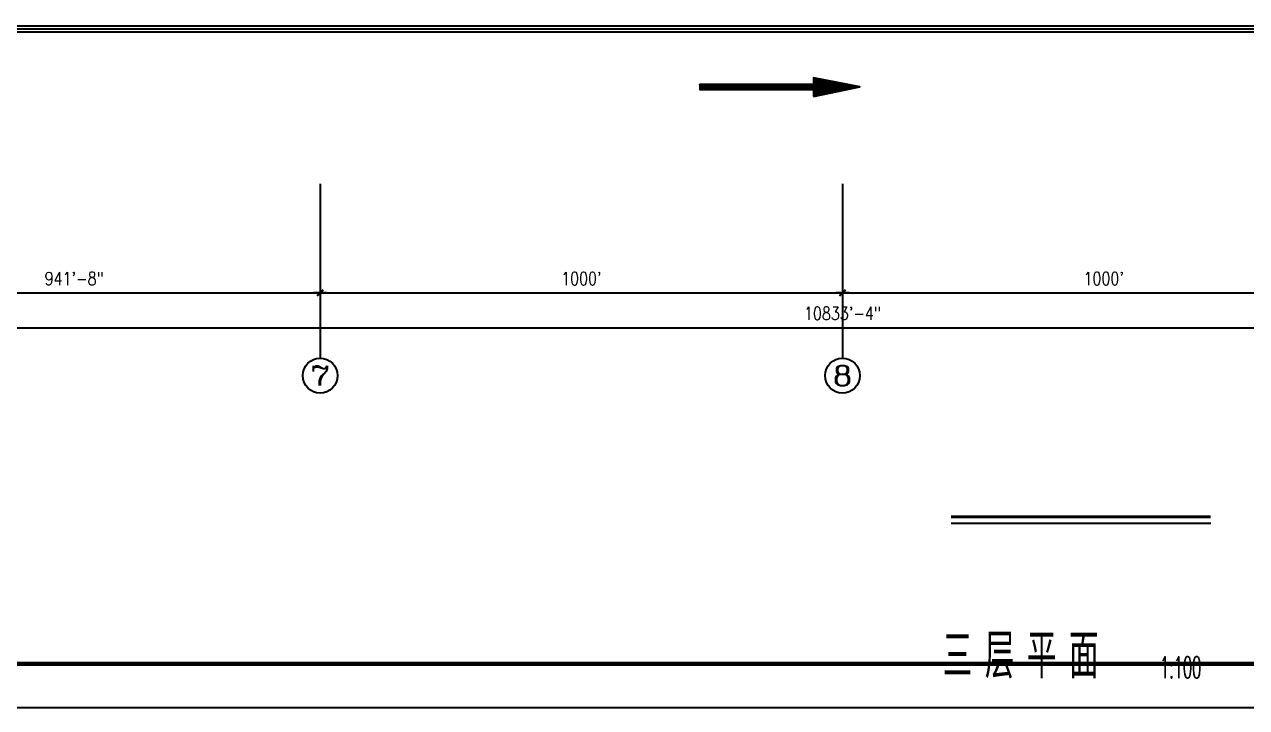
# Model space of a CAD drawing. Extents: x 539033 to 804858, y 468425 to 1263560.
# Drawn here: x 695308 to 723384, y 468425 to 484106 of the extents above; entities that cross this region are included whole.
import ezdxf
from ezdxf.enums import TextEntityAlignment as Align

# ---------------------------------------------------------------- set-up
doc = ezdxf.new("R2010")
doc.units = 0
doc.header["$LTSCALE"] = 1000
doc.header["$MEASUREMENT"] = 0
doc.linetypes.add('DASH', pattern=[0.35, 0.25, -0.1])
doc.layers.get('0').update_dxf_attribs({"linetype": 'CONTINUOUS'})
doc.layers.get('Defpoints').update_dxf_attribs({"linetype": 'CONTINUOUS'})
for name, color, linetype in [('AXIS', 3, 'CONTINUOUS'), ('AXIS_TEXT', 7, 'CONTINUOUS'), ('PUB_DIM', 3, 'CONTINUOUS'), ('PUB_TEXT', 7, 'CONTINUOUS'), ('PUB_TITLE', 4, 'CONTINUOUS'), ('WINDOW', 4, 'CONTINUOUS'), ('虛線', 7, 'DASH')]:
    doc.layers.add(name, color=color, linetype=linetype)
doc.styles.add('_TCH_AXIS', font='COMPLEX', dxfattribs={"bigfont": 'GBCBIG'})
doc.styles.add('COMPLEX', font='COMPLEX')
doc.styles.add('DIM_FONT', font='SIMPLEX.shx', dxfattribs={"width": 0.8})
doc.styles.get("Standard").update_dxf_attribs({"font": 'txt.shx', "width": 0.7, "height": 500, "bigfont": 'hzdx.shx'})
doc.dimstyles.new('dimn', dxfattribs={"dimtxt": 300, "dimasz": 1, "dimexe": 250, "dimexo": 300, "dimgap": 150, "dimtad": 1, "dimdec": 0, "dimzin": 0, "dimdsep": 46, "dimlunit": 4, "dimtxsty": 'DIM_FONT', "dimblk": '_DIMX', "dimcen": 0.089996, "dimdle": 3, "dimclrd": 256, "dimclrt": 7, "dimadec": 0, "dimazin": 0, "dimtfac": 1, "dimtdec": 0, "dimtix": 1, "dimtmove": 0, "dimatfit": 3, "dimldrblk": 'OBLIQUE', "dimfxl": 250, "dimfrac": 2, "dimtolj": 1, "dimtzin": 0, "dimarcsym": 0})

# ---------------------------------------------------------------- blocks, each defined once
blk = doc.blocks.new('_AXISO')
blk.add_circle((0, 0), 0.5)
at = {"layer": 'AXIS_TEXT', "style": 'COMPLEX', "width": 1.041667}
blk.add_attdef('A', text='', height=0.56, dxfattribs=at).set_placement((-0.25, -0.28), (0.25, -0.28), align=Align.FIT)
blk = doc.blocks.new('_DIMX')
blk.add_line((-150, 0), (150, 0))
at = {"const_width": 50}
blk.add_lwpolyline([(-70, -70), (70, 70)], dxfattribs=at)
blk = doc.blocks.new('*D388')
at = {"layer": 'AXIS', "color": 0, "lineweight": -2, "transparency": 16777216}
for p, q in [((690801, 480144), (690801, 477694)), ((702101, 480144), (702101, 477694))]:
    blk.add_line(p, q, dxfattribs=at)
at = {"layer": 'AXIS', "lineweight": -2, "transparency": 16777216}
blk.add_line((690802, 477944), (702100, 477944), dxfattribs=at)
at = {"layer": 'Defpoints', "color": 0, "lineweight": 25, "transparency": 16777216}
for p in [(690801, 480444), (702101, 480444), (702101, 477944)]:
    blk.add_point(p, dxfattribs=at)
at = {"layer": 'AXIS', "lineweight": -2, "transparency": 16777216, "rotation": 180}
blk.add_blockref('_DIMX', (690801, 477944), dxfattribs=at)
at = {"layer": 'AXIS', "lineweight": -2, "transparency": 16777216}
blk.add_blockref('_DIMX', (702101, 477944), dxfattribs=at)
at = {"layer": 'AXIS', "color": 7, "transparency": 16777216, "insert": (696451, 478273), "char_height": 300, "attachment_point": 5, "style": 'DIM_FONT'}
blk.add_mtext('\\A1;941\'-8"', dxfattribs=at)
blk = doc.blocks.new('_OBLIQUE')
at = {"color": 0, "linetype": 'ByBlock'}
blk.add_line((-0.5, -0.5), (0.5, 0.5), dxfattribs=at)
blk = doc.blocks.new('*D389')
at = {"layer": 'AXIS', "color": 0, "lineweight": -2, "transparency": 16777216}
for p, q in [((702101, 480144), (702101, 477694)), ((714101, 480144), (714101, 477694))]:
    blk.add_line(p, q, dxfattribs=at)
at = {"layer": 'AXIS', "lineweight": -2, "transparency": 16777216}
blk.add_line((702102, 477944), (714100, 477944), dxfattribs=at)
at = {"layer": 'Defpoints', "color": 0, "lineweight": 25, "transparency": 16777216}
for p in [(702101, 480444), (714101, 480444), (714101, 477944)]:
    blk.add_point(p, dxfattribs=at)
at = {"layer": 'AXIS', "lineweight": -2, "transparency": 16777216, "rotation": 180}
blk.add_blockref('_DIMX', (702101, 477944), dxfattribs=at)
at = {"layer": 'AXIS', "lineweight": -2, "transparency": 16777216}
blk.add_blockref('_DIMX', (714101, 477944), dxfattribs=at)
at = {"layer": 'AXIS', "color": 7, "transparency": 16777216, "insert": (708101, 478273), "char_height": 300, "attachment_point": 5, "style": 'DIM_FONT'}
blk.add_mtext("\\A1;1000'", dxfattribs=at)
blk = doc.blocks.new('*D390')
at = {"layer": 'AXIS', "color": 0, "lineweight": -2, "transparency": 16777216}
for p, q in [((714101, 480144), (714101, 477694)), ((726101, 480144), (726101, 477694))]:
    blk.add_line(p, q, dxfattribs=at)
at = {"layer": 'AXIS', "lineweight": -2, "transparency": 16777216}
blk.add_line((714102, 477944), (726100, 477944), dxfattribs=at)
at = {"layer": 'Defpoints', "color": 0, "lineweight": 25, "transparency": 16777216}
for p in [(714101, 480444), (726101, 480444), (726101, 477944)]:
    blk.add_point(p, dxfattribs=at)
at = {"layer": 'AXIS', "lineweight": -2, "transparency": 16777216, "rotation": 180}
blk.add_blockref('_DIMX', (714101, 477944), dxfattribs=at)
at = {"layer": 'AXIS', "lineweight": -2, "transparency": 16777216}
blk.add_blockref('_DIMX', (726101, 477944), dxfattribs=at)
at = {"layer": 'AXIS', "color": 7, "transparency": 16777216, "insert": (720101, 478273), "char_height": 300, "attachment_point": 5, "style": 'DIM_FONT'}
blk.add_mtext("\\A1;1000'", dxfattribs=at)
blk = doc.blocks.new('*D397')
at = {"layer": 'AXIS', "color": 0, "lineweight": -2, "transparency": 16777216}
for p, q in [((649101, 480144), (649101, 476894)), ((779101, 480144), (779101, 476894))]:
    blk.add_line(p, q, dxfattribs=at)
at = {"layer": 'AXIS', "lineweight": -2, "transparency": 16777216}
blk.add_line((649102, 477144), (779100, 477144), dxfattribs=at)
at = {"layer": 'Defpoints', "color": 0, "lineweight": 25, "transparency": 16777216}
for p in [(649101, 480444), (779101, 480444), (779101, 477144)]:
    blk.add_point(p, dxfattribs=at)
at = {"layer": 'AXIS', "lineweight": -2, "transparency": 16777216, "rotation": 180}
blk.add_blockref('_DIMX', (649101, 477144), dxfattribs=at)
at = {"layer": 'AXIS', "lineweight": -2, "transparency": 16777216}
blk.add_blockref('_DIMX', (779101, 477144), dxfattribs=at)
at = {"layer": 'AXIS', "color": 7, "transparency": 16777216, "insert": (714101, 477473), "char_height": 300, "attachment_point": 5, "style": 'DIM_FONT'}
blk.add_mtext('\\A1;10833\'-4"', dxfattribs=at)
blk = doc.blocks.new('A$C6B1D6D7B')
at = {"lineweight": 25, "ltscale": 100}
h = blk.add_hatch(dxfattribs=at)
h.set_pattern_fill('ANSI31', color=3, scale=30, angle=91, style=0)
h.paths.add_polyline_path([(710, 2798), (340, 4573), (0, 2798)])
h.paths.add_polyline_path([(261, 2798), (261, -1560), (442, -1560), (442, 2798)])
at = {"color": 0, "linetype": 'Continuous'}
for points in [[(710, 2798), (340, 4573), (0, 2798)], [(261, 2798), (261, -1560), (442, -1560), (442, 2798)]]:
    blk.add_lwpolyline(points, close=True, dxfattribs=at)

msp = doc.modelspace()

# ---------------------------------------------------------------- linework, layer by layer
at = {"layer": 'AXIS'}
for p, q in [((702101, 480444.1), (702101, 476444.1)), ((714101, 480444.1), (714101, 476444.1))]:
    msp.add_line(p, q, dxfattribs=at)
at = {"layer": 'PUB_DIM', "const_width": 70}
msp.add_lwpolyline([(716595.7, 472804.6), (722559.8, 472804.6)], dxfattribs=at)
at = {"layer": 'PUB_DIM'}
msp.add_lwpolyline([(716595.7, 472654.6), (722559.8, 472654.6)], dxfattribs=at)
at = {"layer": 'PUB_TITLE'}
msp.add_lwpolyline([(626457.8, 468424.6), (804857.8, 468424.6), (804857.8, 552524.6), (626457.8, 552524.6)], close=True, dxfattribs=at)
msp.add_lwpolyline([(626457.8, 468424.6), (804857.8, 468424.6), (804857.8, 552524.6), (626457.8, 552524.6)], close=True, dxfattribs=at)
at = {"layer": 'PUB_TITLE', "const_width": 100}
msp.add_lwpolyline([(628957.8, 469424.6), (803857.8, 469424.6), (803857.8, 551524.6), (628957.8, 551524.6)], close=True, dxfattribs=at)
at = {"layer": 'WINDOW'}
for p, q in [((690503.9, 484072.7), (737703.9, 484072.7)), ((690503.9, 484006), (737703.9, 484006)), ((690503.9, 483939.3), (737703.9, 483939.3))]:
    msp.add_line(p, q, dxfattribs=at)

# ---------------------------------------------------------------- block references
at = {"layer": 'AXIS'}
ref = msp.add_blockref('_AXISO', (702101, 476044.1), dxfattribs=dict(at, xscale=800, yscale=800, zscale=800))
ref.add_attrib('A', '7', dxfattribs={"layer": 'AXIS_TEXT', "ltscale": 100, "height": 452.5, "style": '_TCH_AXIS', "width": 1.5}).set_placement((701874.8, 475817.9), (702327.3, 475817.9), align=Align.FIT)
ref = msp.add_blockref('_AXISO', (714101, 476044.1), dxfattribs=dict(at, xscale=800, yscale=800, zscale=800))
ref.add_attrib('A', '8', dxfattribs={"layer": 'AXIS_TEXT', "ltscale": 100, "height": 452.5, "style": '_TCH_AXIS', "width": 1.5}).set_placement((713874.8, 475817.9), (714327.3, 475817.9), align=Align.FIT)
at = {"layer": '虛線', "color": 3, "linetype": 'ByBlock', "xscale": 0.5999999999767169, "yscale": 0.5999999999767169, "zscale": 0.6, "rotation": 270}
msp.add_blockref('A$C6B1D6D7B', (711756.7, 482881.8), dxfattribs=at)

# ---------------------------------------------------------------- texts
at = {"layer": 'PUB_TEXT'}
for s, height, width, p in [('三', 1021.3, 0.7, (716405.3, 469095.1)), ('层', 1021.3, 0.7, (717371.9, 469095.1)), ('平', 1021.3, 0.7, (718338.5, 469095.1)), ('面', 1021.3, 0.7, (719305.1, 469095.1)), ('1:100', 500, 0.49, (721397.2, 469095.1))]:
    msp.add_text(s, height=height, dxfattribs=dict(at, width=width)).set_placement(p)

# ---------------------------------------------------------------- dimensions: what is measured, and where the dimension line sits
at = {"layer": 'AXIS'}
for p1, p2, distance, picture, middle in [((649101, 480444.1), (779101, 480444.1), -3300, '*D397', (714101, 477472.7)), ((690801, 480444.1), (702101, 480444.1), -2500, '*D388', (696451, 478272.7)), ((702101, 480444.1), (714101, 480444.1), -2500, '*D389', (708101, 478272.7)), ((714101, 480444.1), (726101, 480444.1), -2500, '*D390', (720101, 478272.7))]:
    dim = msp.add_aligned_dim(p1=p1, p2=p2, distance=distance, dimstyle='dimn', dxfattribs=at)
    dim.commit()
    dim.dimension.update_dxf_attribs({"geometry": picture, "text_midpoint": middle})

doc.saveas('drawing.dxf')
